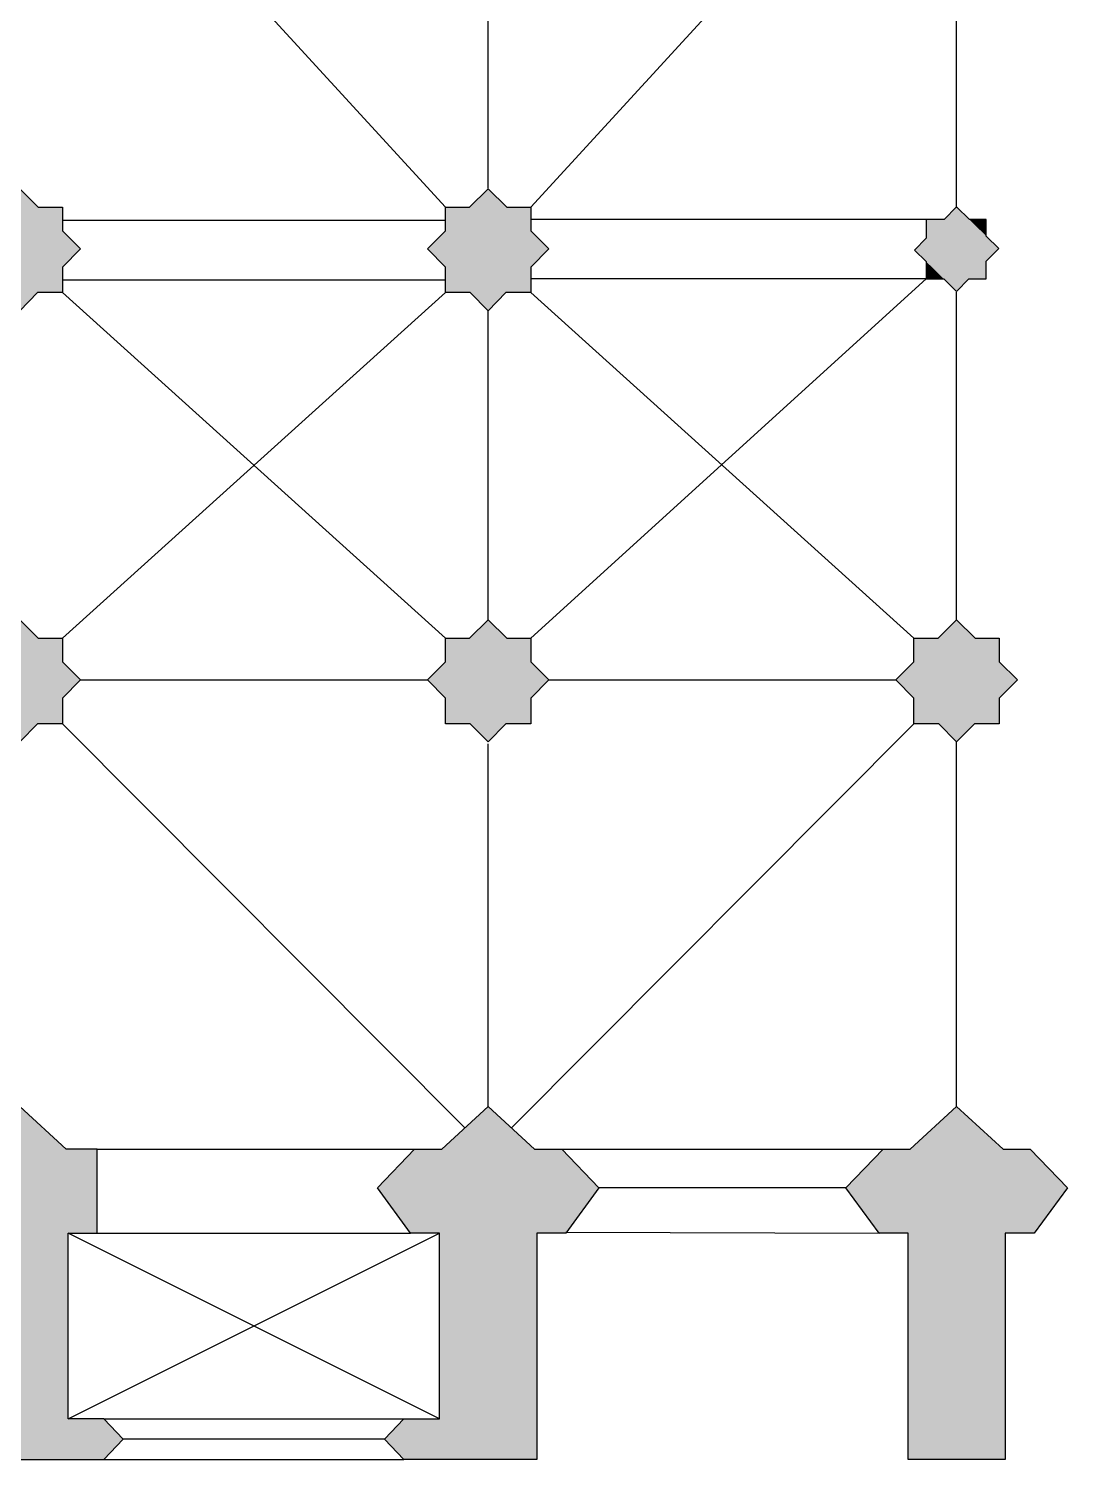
# Model space of a CAD drawing. Extents: x 146 to 208, y -275 to -29.
# Drawn here: x 182.21 to 197.28, y -185.67 to -164.92 of the extents above; entities that cross this region are included whole.
import ezdxf

# ---------------------------------------------------------------- set-up
doc = ezdxf.new("R2010")
doc.units = 0
for name, color, linetype in [('BASE_PLAN', 7, 'CONTINUOUS'), ('POCHE', 7, 'CONTINUOUS'), ('VAULT_LINES', 7, 'CONTINUOUS')]:
    doc.layers.add(name, color=color, linetype=linetype)

# ---------------------------------------------------------------- blocks, each defined once
blk = doc.blocks.new('*U52')
at = {"layer": 'POCHE', "linetype": 'CONTINUOUS'}
for points in [[(195.673, -185.668), (194.999, -181.171), (195.673, -180.55)], [(195.673, -185.668), (195.673, -180.55), (196.346, -185.668)], [(196.346, -185.668), (195.673, -180.55), (196.346, -181.171)], [(194.606, -182.389), (194.548, -181.231), (194.606, -181.171)], [(194.606, -182.389), (194.606, -181.171), (194.968, -182.389)], [(194.968, -182.389), (194.606, -181.171), (194.968, -181.171)], [(194.968, -185.668), (194.968, -181.171), (194.999, -185.668)], [(194.999, -185.668), (194.968, -181.171), (194.999, -181.171)], [(194.999, -185.668), (194.999, -181.171), (195.673, -185.668)], [(196.346, -185.668), (196.346, -181.171), (196.378, -185.668)], [(196.378, -185.668), (196.346, -181.171), (196.378, -181.171)], [(196.378, -182.389), (196.378, -181.171), (196.74, -182.389)], [(196.74, -182.389), (196.378, -181.171), (196.74, -181.171)], [(196.74, -182.389), (196.74, -181.171), (196.798, -182.389)], [(196.798, -182.389), (196.74, -181.171), (196.798, -181.232)], [(194.548, -182.389), (194.065, -181.729), (194.548, -181.231)], [(194.548, -182.389), (194.548, -181.231), (194.606, -182.389)], [(196.798, -182.389), (196.798, -181.232), (197.28, -181.729)], [(194.968, -185.668), (194.968, -185.668), (194.968, -182.389)], [(196.378, -185.668), (196.378, -182.389), (196.378, -185.668)]]:
    blk.add_solid(points, dxfattribs=at)
blk = doc.blocks.new('*U53')
at = {"layer": 'POCHE', "linetype": 'CONTINUOUS'}
for points in [[(195.673, -175.262), (195.413, -173.747), (195.673, -173.492)], [(195.673, -175.262), (195.673, -173.492), (195.932, -174.997)], [(195.932, -174.997), (195.673, -173.492), (195.932, -173.747)], [(195.053, -174.102), (195.053, -173.757), (195.404, -174.997)], [(195.404, -174.997), (195.053, -173.757), (195.404, -173.757)], [(195.413, -174.997), (195.404, -173.757), (195.413, -173.747)], [(195.404, -174.997), (195.404, -173.757), (195.413, -174.997)], [(195.413, -174.997), (195.413, -173.747), (195.673, -175.262)], [(195.932, -174.997), (195.932, -173.747), (195.942, -174.997)], [(195.942, -174.997), (195.932, -173.747), (195.942, -173.757)], [(195.942, -174.997), (195.942, -173.757), (196.292, -174.997)], [(196.292, -174.102), (195.942, -173.757), (196.292, -173.757)], [(196.292, -174.997), (195.942, -173.757), (196.292, -174.628)], [(196.292, -174.628), (195.942, -173.757), (196.292, -174.102)], [(195.053, -174.628), (194.791, -174.36), (195.053, -174.102)], [(195.053, -174.628), (195.053, -174.102), (195.404, -174.997)], [(196.292, -174.628), (196.292, -174.102), (196.554, -174.36)], [(195.053, -174.997), (195.053, -174.628), (195.404, -174.997)]]:
    blk.add_solid(points, dxfattribs=at)
blk = doc.blocks.new('*U54')
at = {"layer": 'POCHE', "linetype": 'CONTINUOUS'}
for points in [[(195.673, -168.729), (195.493, -167.685), (195.673, -167.501)], [(195.673, -168.729), (195.673, -167.501), (195.852, -168.545)], [(195.852, -168.545), (195.673, -167.501), (195.852, -167.679)], [(195.852, -168.545), (195.852, -167.679), (195.859, -168.545)], [(195.859, -168.545), (195.852, -167.679), (195.859, -167.685)], [(195.229, -167.955), (195.229, -167.685), (195.486, -168.545)], [(195.486, -168.545), (195.229, -167.685), (195.486, -167.685)], [(195.486, -168.545), (195.486, -167.685), (195.493, -168.552)], [(195.493, -168.552), (195.486, -167.685), (195.493, -167.685)], [(195.493, -168.552), (195.493, -167.685), (195.673, -168.729)], [(195.859, -168.545), (195.859, -167.685), (196.102, -168.545)], [(196.102, -167.925), (195.859, -167.685), (196.102, -167.685)], [(196.102, -168.545), (195.859, -167.685), (196.102, -168.29)], [(196.102, -168.29), (195.859, -167.685), (196.102, -167.925)], [(195.229, -168.292), (195.061, -168.127), (195.229, -167.955)], [(195.229, -168.292), (195.229, -167.955), (195.486, -168.545)], [(196.102, -168.29), (196.102, -167.925), (196.284, -168.104)], [(195.229, -168.545), (195.229, -168.292), (195.486, -168.545)]]:
    blk.add_solid(points, dxfattribs=at)
blk = doc.blocks.new('*U55')
at = {"layer": 'POCHE', "linetype": 'CONTINUOUS'}
for points in [[(188.875, -169.01), (188.616, -167.495), (188.875, -167.24)], [(188.875, -169.01), (188.875, -167.24), (189.134, -168.745)], [(189.134, -168.745), (188.875, -167.24), (189.134, -167.495)], [(188.256, -167.85), (188.256, -167.505), (188.606, -168.745)], [(188.606, -168.745), (188.256, -167.505), (188.606, -167.505)], [(188.616, -168.745), (188.606, -167.505), (188.616, -167.495)], [(188.606, -168.745), (188.606, -167.505), (188.616, -168.745)], [(188.616, -168.745), (188.616, -167.495), (188.875, -169.01)], [(189.134, -168.745), (189.134, -167.495), (189.144, -168.745)], [(189.144, -168.745), (189.134, -167.495), (189.144, -167.505)], [(189.144, -168.745), (189.144, -167.505), (189.494, -168.745)], [(189.494, -167.85), (189.144, -167.505), (189.494, -167.505)], [(189.494, -168.745), (189.144, -167.505), (189.494, -168.376)], [(189.494, -168.376), (189.144, -167.505), (189.494, -167.85)], [(188.256, -168.376), (187.993, -168.108), (188.256, -167.85)], [(188.256, -168.376), (188.256, -167.85), (188.606, -168.745)], [(189.494, -168.376), (189.494, -167.85), (189.756, -168.108)], [(188.256, -168.745), (188.256, -168.376), (188.606, -168.745)]]:
    blk.add_solid(points, dxfattribs=at)
blk = doc.blocks.new('*U56')
at = {"layer": 'POCHE', "linetype": 'CONTINUOUS'}
for points in [[(188.875, -175.262), (188.616, -173.747), (188.875, -173.492)], [(188.875, -175.262), (188.875, -173.492), (189.134, -174.997)], [(189.134, -174.997), (188.875, -173.492), (189.134, -173.747)], [(188.256, -174.102), (188.256, -173.757), (188.606, -174.997)], [(188.606, -174.997), (188.256, -173.757), (188.606, -173.757)], [(188.616, -174.997), (188.606, -173.757), (188.616, -173.747)], [(188.606, -174.997), (188.606, -173.757), (188.616, -174.997)], [(188.616, -174.997), (188.616, -173.747), (188.875, -175.262)], [(189.134, -174.997), (189.134, -173.747), (189.144, -174.997)], [(189.144, -174.997), (189.134, -173.747), (189.144, -173.757)], [(189.144, -174.997), (189.144, -173.757), (189.494, -174.997)], [(189.494, -174.102), (189.144, -173.757), (189.494, -173.757)], [(189.494, -174.997), (189.144, -173.757), (189.494, -174.628)], [(189.494, -174.628), (189.144, -173.757), (189.494, -174.102)], [(188.256, -174.628), (187.993, -174.36), (188.256, -174.102)], [(188.256, -174.628), (188.256, -174.102), (188.606, -174.997)], [(189.494, -174.628), (189.494, -174.102), (189.756, -174.36)], [(188.256, -174.997), (188.256, -174.628), (188.606, -174.997)]]:
    blk.add_solid(points, dxfattribs=at)
blk = doc.blocks.new('*U57')
at = {"layer": 'POCHE', "linetype": 'CONTINUOUS'}
for points in [[(188.875, -185.668), (188.201, -181.171), (188.875, -180.55)], [(188.875, -185.668), (188.875, -180.55), (189.548, -185.668)], [(189.548, -185.668), (188.875, -180.55), (189.548, -181.171)], [(187.808, -182.389), (187.75, -181.231), (187.808, -181.171)], [(187.808, -182.389), (187.808, -181.171), (188.17, -182.389)], [(188.17, -182.389), (187.808, -181.171), (188.17, -181.171)], [(188.17, -185.668), (188.17, -181.171), (188.201, -185.668)], [(188.201, -185.668), (188.17, -181.171), (188.201, -181.171)], [(188.201, -185.668), (188.201, -181.171), (188.875, -185.668)], [(189.548, -185.668), (189.548, -181.171), (189.58, -185.668)], [(189.58, -185.668), (189.548, -181.171), (189.58, -181.171)], [(189.58, -182.389), (189.58, -181.171), (189.942, -182.389)], [(189.942, -182.389), (189.58, -181.171), (189.942, -181.171)], [(189.942, -182.389), (189.942, -181.171), (190.001, -182.389)], [(190.001, -182.389), (189.942, -181.171), (190.001, -181.232)], [(187.75, -182.389), (187.267, -181.729), (187.75, -181.231)], [(187.75, -182.389), (187.75, -181.231), (187.808, -182.389)], [(190.001, -182.389), (190.001, -181.232), (190.483, -181.729)], [(188.17, -185.668), (188.17, -185.081), (188.17, -182.389)], [(189.58, -185.668), (189.58, -182.389), (189.58, -185.668)], [(187.652, -185.668), (187.371, -185.374), (187.652, -185.081)], [(187.652, -185.668), (187.652, -185.081), (188.17, -185.668)], [(188.17, -185.668), (187.652, -185.081), (188.17, -185.081)], [(188.17, -185.668), (188.17, -185.081), (188.17, -185.668)]]:
    blk.add_solid(points, dxfattribs=at)
blk = doc.blocks.new('*U58')
at = {"layer": 'POCHE', "linetype": 'CONTINUOUS'}
for points in [[(182.077, -185.668), (181.403, -181.171), (182.077, -180.55)], [(182.077, -185.668), (182.077, -180.55), (182.75, -185.668)], [(182.75, -185.668), (182.077, -180.55), (182.75, -181.171)], [(181.01, -182.373), (180.952, -181.216), (181.01, -181.154)], [(181.01, -182.373), (181.01, -181.154), (181.372, -182.389)], [(181.372, -182.389), (181.01, -181.154), (181.372, -181.17)], [(181.372, -185.668), (181.372, -181.17), (181.403, -185.668)], [(181.403, -185.668), (181.372, -181.17), (181.403, -181.171)], [(181.403, -185.668), (181.403, -181.171), (182.077, -185.668)], [(182.75, -185.668), (182.75, -181.171), (182.782, -185.668)], [(182.782, -185.668), (182.75, -181.171), (182.782, -181.171)], [(182.782, -182.389), (182.782, -181.171), (183.202, -182.389)], [(183.202, -182.389), (182.782, -181.171), (183.202, -181.171)], [(180.952, -182.371), (180.469, -181.729), (180.952, -181.216)], [(180.952, -182.371), (180.952, -181.216), (181.01, -182.373)], [(181.372, -185.668), (181.372, -185.668), (181.372, -182.389)], [(182.782, -185.668), (182.782, -182.389), (182.782, -185.668)], [(182.782, -185.668), (182.782, -182.389), (182.782, -185.081)], [(182.782, -185.668), (182.782, -185.081), (183.3, -185.668)], [(183.3, -185.668), (182.782, -185.081), (183.3, -185.081)], [(183.3, -185.668), (183.3, -185.081), (183.581, -185.374)]]:
    blk.add_solid(points, dxfattribs=at)
blk = doc.blocks.new('*U64')
at = {"layer": 'POCHE', "linetype": 'CONTINUOUS'}
for points in [[(182.077, -175.262), (181.818, -173.747), (182.077, -173.492)], [(182.077, -175.262), (182.077, -173.492), (182.336, -174.997)], [(182.336, -174.997), (182.077, -173.492), (182.336, -173.747)], [(181.457, -174.102), (181.457, -173.757), (181.808, -174.997)], [(181.808, -174.997), (181.457, -173.757), (181.808, -173.757)], [(181.818, -174.997), (181.808, -173.757), (181.818, -173.747)], [(181.808, -174.997), (181.808, -173.757), (181.818, -174.997)], [(181.818, -174.997), (181.818, -173.747), (182.077, -175.262)], [(182.336, -174.997), (182.336, -173.747), (182.346, -174.997)], [(182.346, -174.997), (182.336, -173.747), (182.346, -173.757)], [(182.346, -174.997), (182.346, -173.757), (182.696, -174.997)], [(182.696, -174.102), (182.346, -173.757), (182.696, -173.757)], [(182.696, -174.997), (182.346, -173.757), (182.696, -174.628)], [(182.696, -174.628), (182.346, -173.757), (182.696, -174.102)], [(181.457, -174.628), (181.195, -174.36), (181.457, -174.102)], [(181.457, -174.628), (181.457, -174.102), (181.808, -174.997)], [(182.696, -174.628), (182.696, -174.102), (182.958, -174.36)], [(181.457, -174.997), (181.457, -174.628), (181.808, -174.997)]]:
    blk.add_solid(points, dxfattribs=at)
blk = doc.blocks.new('*U65')
at = {"layer": 'POCHE', "linetype": 'CONTINUOUS'}
for points in [[(182.077, -169.01), (181.818, -167.495), (182.077, -167.24)], [(182.077, -169.01), (182.077, -167.24), (182.336, -168.745)], [(182.336, -168.745), (182.077, -167.24), (182.336, -167.495)], [(181.457, -167.85), (181.457, -167.505), (181.808, -168.745)], [(181.808, -168.745), (181.457, -167.505), (181.808, -167.505)], [(181.818, -168.745), (181.808, -167.505), (181.818, -167.495)], [(181.808, -168.745), (181.808, -167.505), (181.818, -168.745)], [(181.818, -168.745), (181.818, -167.495), (182.077, -169.01)], [(182.336, -168.745), (182.336, -167.495), (182.346, -168.745)], [(182.346, -168.745), (182.336, -167.495), (182.346, -167.505)], [(182.346, -168.745), (182.346, -167.505), (182.696, -168.745)], [(182.696, -167.85), (182.346, -167.505), (182.696, -167.505)], [(182.696, -168.745), (182.346, -167.505), (182.696, -168.376)], [(182.696, -168.376), (182.346, -167.505), (182.696, -167.85)], [(181.457, -168.376), (181.195, -168.108), (181.457, -167.85)], [(181.457, -168.376), (181.457, -167.85), (181.808, -168.745)], [(182.696, -168.376), (182.696, -167.85), (182.958, -168.108)], [(181.457, -168.745), (181.457, -168.376), (181.808, -168.745)]]:
    blk.add_solid(points, dxfattribs=at)

msp = doc.modelspace()

# ---------------------------------------------------------------- linework, layer by layer
at = {"layer": 'BASE_PLAN'}
for p, q in [((188.256, -167.505), (182.077, -160.765)), ((189.494, -167.505), (195.673, -160.765)), ((182.077, -167.24), (182.346, -167.505)), ((188.606, -167.505), (188.875, -167.24)), ((188.875, -167.24), (189.144, -167.505)), ((182.346, -167.505), (182.696, -167.505)), ((182.696, -167.505), (182.696, -167.85)), ((188.256, -167.85), (188.256, -167.505)), ((188.256, -167.505), (188.606, -167.505)), ((189.144, -167.505), (189.494, -167.505)), ((189.494, -167.505), (189.494, -167.85)), ((195.673, -167.501), (195.493, -167.685)), ((195.859, -167.685), (195.673, -167.501)), ((188.256, -167.699), (182.696, -167.699)), ((182.696, -167.85), (182.958, -168.108)), ((187.993, -168.108), (188.256, -167.85)), ((195.229, -167.685), (189.494, -167.685)), ((189.494, -167.85), (189.756, -168.108)), ((195.493, -167.685), (195.229, -167.685)), ((195.229, -167.685), (195.229, -167.955)), ((196.102, -167.685), (195.859, -167.685)), ((196.102, -167.925), (196.102, -167.685)), ((195.229, -167.955), (195.061, -168.127)), ((196.284, -168.104), (196.102, -167.925)), ((182.958, -168.108), (182.696, -168.376)), ((188.256, -168.376), (187.993, -168.108)), ((189.756, -168.108), (189.494, -168.376)), ((195.061, -168.127), (195.229, -168.292)), ((195.229, -168.292), (195.229, -168.545)), ((196.102, -168.29), (196.284, -168.104)), ((196.102, -168.545), (196.102, -168.29)), ((182.696, -168.376), (182.696, -168.745)), ((188.256, -168.745), (188.256, -168.376)), ((189.494, -168.376), (189.494, -168.745)), ((188.256, -168.562), (182.696, -168.562)), ((195.229, -168.545), (189.494, -173.757)), ((195.229, -168.545), (189.494, -168.545)), ((195.229, -168.545), (195.486, -168.545)), ((195.486, -168.545), (195.673, -168.729)), ((195.673, -168.729), (195.852, -168.545)), ((195.852, -168.545), (196.102, -168.545)), ((182.336, -168.745), (182.077, -169.01)), ((182.696, -168.745), (182.336, -168.745)), ((182.696, -173.757), (188.256, -168.745)), ((182.696, -168.745), (188.256, -173.757)), ((188.616, -168.745), (188.256, -168.745)), ((188.875, -169.01), (188.616, -168.745)), ((189.134, -168.745), (188.875, -169.01)), ((189.494, -168.745), (189.134, -168.745)), ((189.494, -168.745), (195.053, -173.757)), ((182.077, -173.492), (182.346, -173.757)), ((188.606, -173.757), (188.875, -173.492)), ((188.875, -173.492), (189.144, -173.757)), ((195.404, -173.757), (195.673, -173.492)), ((195.673, -173.492), (195.942, -173.757)), ((182.346, -173.757), (182.696, -173.757)), ((182.696, -173.757), (182.696, -174.102)), ((188.256, -174.102), (188.256, -173.757)), ((188.256, -173.757), (188.606, -173.757)), ((189.144, -173.757), (189.494, -173.757)), ((189.494, -173.757), (189.494, -174.102)), ((195.053, -174.102), (195.053, -173.757)), ((195.053, -173.757), (195.404, -173.757)), ((195.942, -173.757), (196.292, -173.757)), ((196.292, -173.757), (196.292, -174.102)), ((182.696, -174.102), (182.958, -174.36)), ((187.993, -174.36), (188.256, -174.102)), ((189.494, -174.102), (189.756, -174.36)), ((194.791, -174.36), (195.053, -174.102)), ((196.292, -174.102), (196.554, -174.36)), ((182.958, -174.36), (182.696, -174.628)), ((182.958, -174.36), (187.993, -174.36)), ((188.256, -174.628), (187.993, -174.36)), ((189.756, -174.36), (189.494, -174.628)), ((189.756, -174.36), (194.791, -174.36)), ((195.053, -174.628), (194.791, -174.36)), ((196.554, -174.36), (196.292, -174.628)), ((182.696, -174.628), (182.696, -174.997)), ((188.256, -174.997), (188.256, -174.628)), ((189.494, -174.628), (189.494, -174.997)), ((195.053, -174.997), (195.053, -174.628)), ((196.292, -174.628), (196.292, -174.997)), ((182.336, -174.997), (182.077, -175.262)), ((182.696, -174.997), (182.336, -174.997)), ((182.696, -174.997), (188.538, -180.861)), ((188.616, -174.997), (188.256, -174.997)), ((188.875, -175.262), (188.616, -174.997)), ((189.134, -174.997), (188.875, -175.262)), ((189.494, -174.997), (189.134, -174.997)), ((195.053, -174.997), (189.212, -180.861)), ((195.413, -174.997), (195.053, -174.997)), ((195.673, -175.262), (195.413, -174.997)), ((195.932, -174.997), (195.673, -175.262)), ((196.292, -174.997), (195.932, -174.997)), ((182.75, -181.171), (182.077, -180.55)), ((188.201, -181.171), (188.875, -180.55)), ((188.875, -180.55), (189.548, -181.171)), ((194.999, -181.171), (195.673, -180.55)), ((195.673, -180.55), (196.346, -181.171)), ((183.202, -181.171), (182.75, -181.171)), ((183.202, -182.389), (183.202, -181.171)), ((187.267, -181.729), (187.808, -181.171)), ((187.808, -181.171), (188.201, -181.171)), ((189.548, -181.171), (189.942, -181.171)), ((189.942, -181.171), (190.483, -181.729)), ((194.065, -181.729), (194.606, -181.171)), ((194.606, -181.171), (194.999, -181.171)), ((196.346, -181.171), (196.74, -181.171)), ((196.74, -181.171), (197.28, -181.729)), ((187.75, -182.389), (187.267, -181.729)), ((190.483, -181.729), (190.001, -182.389)), ((194.065, -181.729), (190.483, -181.729)), ((194.548, -182.389), (194.065, -181.729)), ((197.28, -181.729), (196.798, -182.389)), ((182.782, -185.081), (182.782, -182.389)), ((182.782, -182.389), (183.202, -182.389)), ((188.17, -182.389), (187.75, -182.389)), ((188.17, -185.081), (188.17, -182.389)), ((190.001, -182.389), (189.58, -182.389)), ((189.58, -182.389), (189.58, -185.668)), ((194.968, -182.389), (194.548, -182.389)), ((194.968, -185.668), (194.968, -182.389)), ((196.798, -182.389), (196.378, -182.389)), ((196.378, -182.389), (196.378, -185.668)), ((183.3, -185.081), (182.782, -185.081)), ((183.581, -185.374), (183.3, -185.081)), ((183.3, -185.081), (187.652, -185.081)), ((187.371, -185.374), (187.652, -185.081)), ((187.652, -185.081), (188.17, -185.081)), ((183.3, -185.668), (183.581, -185.374)), ((187.371, -185.374), (183.581, -185.374)), ((187.652, -185.668), (187.371, -185.374)), ((181.372, -185.668), (183.3, -185.668)), ((183.3, -185.668), (187.652, -185.668)), ((189.58, -185.668), (187.652, -185.668)), ((196.378, -185.668), (194.968, -185.668))]:
    msp.add_line(p, q, dxfattribs=at)
at = {"layer": 'VAULT_LINES'}
for p, q in [((188.875, -167.23), (188.875, -160.765)), ((195.673, -167.517), (195.673, -160.765)), ((195.673, -173.492), (195.673, -168.739)), ((188.875, -173.492), (188.875, -169.01)), ((188.875, -180.55), (188.875, -175.288)), ((195.673, -180.55), (195.673, -175.262)), ((183.202, -181.171), (187.808, -181.171)), ((189.942, -181.171), (194.606, -181.171)), ((188.17, -185.081), (182.782, -182.389)), ((182.782, -185.081), (188.17, -182.389)), ((183.202, -182.389), (187.75, -182.389)), ((190, -182.371), (194.548, -182.389))]:
    msp.add_line(p, q, dxfattribs=at)

# ---------------------------------------------------------------- block references
at = {"layer": 'POCHE'}
for name in ['*U65', '*U55', '*U54', '*U64', '*U56', '*U53', '*U58', '*U57', '*U52']:
    msp.add_blockref(name, (0, 0), dxfattribs=at)

doc.saveas('drawing.dxf')
